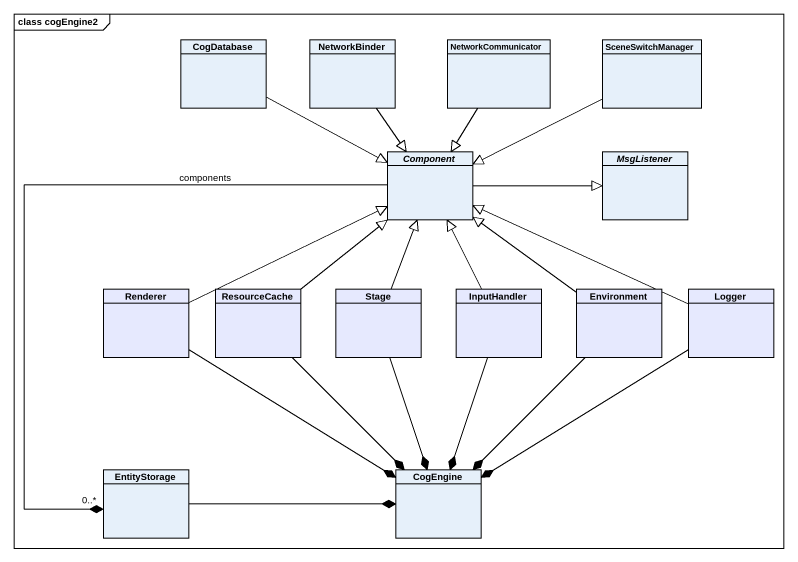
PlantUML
@startuml
mainframe class cogEngine2
hide circle
hide empty members
class CogDatabase
class NetworkBinder
class NetworkCommunicator
class SceneSwitchManager
abstract class "Component" as Component_
abstract class MsgListener
class Renderer #E6E9FE
class ResourceCache #E6E9FE
class Stage #E6E9FE
class InputHandler #E6E9FE
class Environment #E6E9FE
class Logger #E6E9FE
class EntityStorage
class CogEngine
CogDatabase -right-|> Component_
NetworkBinder --|> Component_
NetworkCommunicator --|> Component_
SceneSwitchManager -left-|> Component_
Component_ -right-|> MsgListener
Component_ --* "0..*" EntityStorage : components
Renderer -right-|> Component_
Renderer --* CogEngine
ResourceCache -up-|> Component_
ResourceCache --* CogEngine
Stage -up-|> Component_
Stage --* CogEngine
InputHandler -up-|> Component_
InputHandler --* CogEngine
Environment -up-|> Component_
Environment --* CogEngine
Logger -left-|> Component_
Logger --* CogEngine
EntityStorage -right-* CogEngine
@enduml
